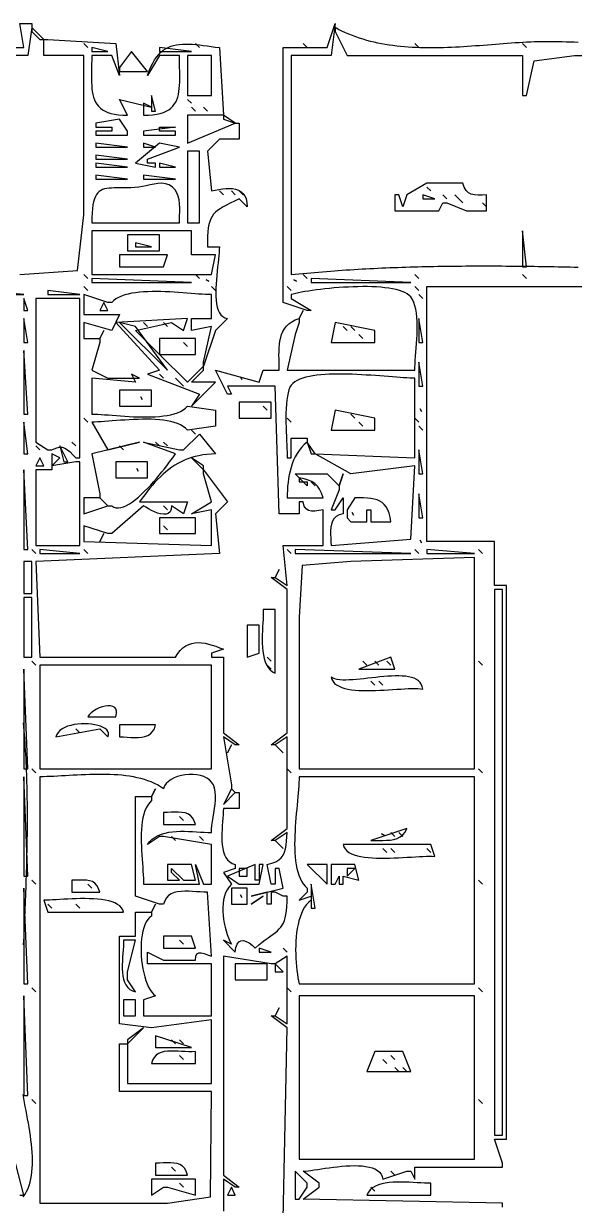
# Model space of a CAD drawing. Extents: x 0 to 1224, y 0 to 792.
# Drawn here: x 676.9 to 815, y 181.4 to 478 of the extents above; entities that cross this region are included whole.
import ezdxf

# ---------------------------------------------------------------- set-up
doc = ezdxf.new("R2010")
doc.units = 0
doc.layers.add('C7', color=7, linetype='CONTINUOUS')

msp = doc.modelspace()

# ---------------------------------------------------------------- linework, layer by layer
at = {"layer": 'C7'}
for points in [[(592, 472), (677, 472), (676, 478), (679, 478), (679, 477), (678, 470), (639, 470)], [(676, 415), (690.396606, 416.027771), (692, 430), (692, 470), (682, 470), (682, 474), (683, 474), (700, 473), (701, 465), (699, 470), (694, 470), (693.9936, 468.9568), (693.978, 467.9402), (693.9583, 466.9517), (693.9397, 465.9925), (693.9275, 465.064), (693.9267, 464.1676), (693.9427, 463.3045), (693.9805, 462.4761), (694.0454, 461.6837), (694.1426, 460.9287), (694.2772, 460.2125), (694.4544, 459.5363), (694.6795, 458.9015), (694.9576, 458.3094), (695.2939, 457.7614), (695.6936, 457.2588), (696.1619, 456.8029), (696.7039, 456.3952), (697.3249, 456.0369), (698.0301, 455.7293), (698.8246, 455.4739), (699.7137, 455.2719), (700.7025, 455.1247), (701.7962, 455.0336), (703, 455), (701, 459), (709, 457), (707, 458), (707, 455), (708.2037, 455.0336), (709.2974, 455.1247), (710.2862, 455.2719), (711.1752, 455.4739), (711.9698, 455.7293), (712.6749, 456.0369), (713.2959, 456.3952), (713.838, 456.8029), (714.3063, 457.2588), (714.706, 457.7613), (715.0423, 458.3093), (715.3204, 458.9014), (715.5454, 459.5362), (715.7227, 460.2124), (715.8573, 460.9287), (715.9545, 461.6837), (716.0194, 462.476), (716.0572, 463.3044), (716.0731, 464.1675), (716.0724, 465.064), (716.0602, 465.9925), (716.0416, 466.9517), (716.0219, 467.9402), (716.0063, 468.9567), (716, 470), (711, 470), (708, 465), (708.4021, 466.1295), (708.8288, 467.1521), (709.2802, 468.0724), (709.7566, 468.8952), (710.2583, 469.6251), (710.7856, 470.2669), (711.3386, 470.8253), (711.9177, 471.3051), (712.5231, 471.7109), (713.1551, 472.0474), (713.8139, 472.3195), (714.4998, 472.5318), (715.2131, 472.689), (715.954, 472.7959), (716.7227, 472.8572), (717.5196, 472.8776), (718.3449, 472.8618), (719.1988, 472.8146), (720.0816, 472.7406), (720.9935, 472.6446), (721.9349, 472.5314), (722.906, 472.4055), (723.907, 472.2719), (724.9383, 472.1351), (726, 472), (727, 455), (718, 455), (718, 448), (730, 453), (731, 453), (731, 449), (726, 449), (723, 446), (724, 436), (724.9234, 436.2063), (725.8454, 436.3851), (726.7555, 436.5244), (727.6433, 436.6121), (728.4984, 436.6362), (729.3102, 436.5845), (730.0685, 436.4451), (730.7628, 436.2059), (731.3826, 435.8548), (731.9176, 435.3798), (732.3572, 434.7689), (732.6911, 434.01), (732.9088, 433.091), (733, 432), (731, 434), (729.8107, 433.4299), (728.7435, 432.914), (727.7921, 432.4383), (726.95, 431.9883), (726.2106, 431.5498), (725.5675, 431.1086), (725.0143, 430.6505), (724.5444, 430.1611), (724.1514, 429.6262), (723.8289, 429.0316), (723.5703, 428.3631), (723.3692, 427.6063), (723.2192, 426.747), (723.1137, 425.771), (723.0463, 424.6639), (723.0106, 423.4117), (723, 422), (726, 422), (725.9825, 421.3532), (725.9341, 420.6112), (725.8611, 419.7857), (725.7696, 418.8885), (725.6658, 417.9316), (725.5559, 416.9268), (725.4459, 415.8859), (725.3422, 414.8207), (725.2509, 413.7432), (725.1781, 412.6651), (725.1301, 411.5984), (725.1129, 410.5548), (725.1328, 409.5462), (725.196, 408.5846), (725.3087, 407.6816), (725.4769, 406.8491), (725.7069, 406.0991), (726.0049, 405.4434), (726.377, 404.8937), (726.8295, 404.4621), (727.3684, 404.1602), (728, 404), (725, 401), (722, 392), (722, 393), (724, 402), (719, 401), (719, 404), (724, 404), (724, 410), (723.2956, 410.0104), (722.5241, 410.0398), (721.6916, 410.0851), (720.8039, 410.1432), (719.8672, 410.211), (718.8875, 410.2856), (717.8706, 410.3638), (716.8228, 410.4426), (715.7498, 410.519), (714.6578, 410.5899), (713.5528, 410.6523), (712.4408, 410.7031), (711.3277, 410.7393), (710.2196, 410.7577), (709.1225, 410.7555), (708.0424, 410.7294), (706.9853, 410.6765), (705.9571, 410.5937), (704.964, 410.4779), (704.0119, 410.3262), (703.1068, 410.1354), (702.2548, 409.9025), (701.4617, 409.6245), (700.7337, 409.2983), (700.0767, 408.9208), (699.4968, 408.4891), (699, 408), (698, 408), (692, 410), (692, 405), (701, 405), (699, 401), (692, 403), (692, 399), (696, 399), (696, 398), (694, 391), (698, 389), (706, 389), (704, 390), (705, 388), (694, 389), (694, 380), (694.7127, 379.9891), (695.4925, 379.9588), (696.3333, 379.9124), (697.2286, 379.8531), (698.1722, 379.7843), (699.1578, 379.7093), (700.1791, 379.6313), (701.2298, 379.5538), (702.3036, 379.4799), (703.3943, 379.4131), (704.4954, 379.3567), (705.6009, 379.3138), (706.7043, 379.2879), (707.7993, 379.2823), (708.8798, 379.3002), (709.9393, 379.3451), (710.9716, 379.4201), (711.9704, 379.5286), (712.9294, 379.6739), (713.8423, 379.8594), (714.7029, 380.0882), (715.5048, 380.3639), (716.2417, 380.6895), (716.9074, 381.0686), (717.4956, 381.5043), (718, 382), (725, 381), (725, 377), (718, 376), (717.4956, 376.4956), (716.9074, 376.9313), (716.2417, 377.3103), (715.5048, 377.636), (714.7029, 377.9116), (713.8423, 378.1405), (712.9294, 378.3259), (711.9704, 378.4713), (710.9716, 378.5798), (709.9393, 378.6548), (708.8798, 378.6996), (707.7993, 378.7176), (706.7043, 378.7119), (705.6009, 378.6861), (704.4954, 378.6432), (703.3943, 378.5867), (702.3036, 378.5199), (701.2298, 378.4461), (700.1791, 378.3686), (699.1578, 378.2906), (698.1722, 378.2156), (697.2286, 378.1468), (696.3333, 378.0875), (695.4925, 378.0411), (694.7127, 378.0108), (694, 378), (698, 371), (706, 373), (694, 370), (696, 360), (696, 359), (692, 359), (692, 355), (698, 357), (699, 357), (699.5135, 356.6795), (700.0752, 356.5055), (700.6801, 356.4678), (701.3232, 356.5566), (701.9998, 356.7619), (702.7049, 357.0737), (703.4335, 357.482), (704.1809, 357.977), (704.9421, 358.5487), (705.7121, 359.1871), (706.4862, 359.8822), (707.2594, 360.6242), (708.0267, 361.403), (708.7834, 362.2087), (709.5245, 363.0314), (710.2451, 363.861), (710.9403, 364.6877), (711.6052, 365.5014), (712.235, 366.2923), (712.8246, 367.0504), (713.3692, 367.7657), (713.864, 368.4282), (714.304, 369.0281), (714.6843, 369.5553), (715, 370), (707, 373), (716, 371), (717, 371), (721, 375), (725, 370), (723.9029, 369.9616), (722.8454, 369.8767), (721.8255, 369.7461), (720.8416, 369.5707), (719.8918, 369.3514), (718.9745, 369.089), (718.0878, 368.7845), (717.23, 368.4386), (716.3994, 368.0523), (715.5941, 367.6265), (714.8125, 367.1619), (714.0527, 366.6596), (713.313, 366.1203), (712.5917, 365.5449), (711.8869, 364.9344), (711.197, 364.2895), (710.5201, 363.6112), (709.8545, 362.9003), (709.1985, 362.1577), (708.5503, 361.3843), (707.908, 360.581), (707.2701, 359.7485), (706.6346, 358.8879), (706, 358), (718, 358), (717, 355), (714, 357), (713.9015, 356.1214), (713.6244, 355.4958), (713.1958, 355.0952), (712.6428, 354.8916), (711.9925, 354.8571), (711.2722, 354.9636), (710.509, 355.1833), (709.73, 355.4882), (708.9625, 355.8502), (708.2335, 356.2415), (707.5703, 356.6341), (707, 357), (699, 350), (698, 350), (692, 352), (692, 348), (724, 347), (724, 356), (719, 355), (724, 358), (722, 365), (722, 366), (728, 358), (725, 355), (726, 345), (680, 343), (681, 319), (715, 319), (715.5784, 319.9278), (716.2005, 320.7023), (716.8635, 321.3327), (717.5647, 321.8283), (718.3012, 322.198), (719.0703, 322.4513), (719.8692, 322.5971), (720.6951, 322.6448), (721.5453, 322.6034), (722.417, 322.4823), (723.3073, 322.2904), (724.2136, 322.0371), (725.1329, 321.7314), (726.0627, 321.3827), (727, 321), (724, 320), (724, 319), (727, 319), (727, 300), (731, 297), (730, 297), (727, 299), (729, 287), (729, 286), (727, 282), (730, 285), (731, 285), (731, 281), (727, 281), (726.9833, 280.2592), (726.9394, 279.4472), (726.8775, 278.5765), (726.8066, 277.6597), (726.7359, 276.7092), (726.6746, 275.7376), (726.6318, 274.7575), (726.6167, 273.7813), (726.6385, 272.8218), (726.7061, 271.8913), (726.8289, 271.0024), (727.016, 270.1678), (727.2764, 269.3998), (727.6194, 268.7112), (728.0541, 268.1143), (728.5897, 267.6218), (729.2352, 267.2461), (730, 267), (730, 266), (727, 265), (729, 262), (728.4238, 261.352), (727.9469, 260.6276), (727.5636, 259.8361), (727.2687, 258.987), (727.0566, 258.0898), (726.9219, 257.1538), (726.8593, 256.1885), (726.8632, 255.2034), (726.9283, 254.2078), (727.0492, 253.2112), (727.2203, 252.2231), (727.4364, 251.2528), (727.6919, 250.3099), (727.9814, 249.4037), (728.2996, 248.5437), (728.6409, 247.7393), (729, 247), (727, 248), (730, 245), (730.1633, 246.1658), (730.4652, 247.009), (730.8883, 247.5548), (731.4153, 247.8284), (732.0288, 247.8552), (732.7113, 247.6605), (733.4456, 247.2695), (734.2143, 246.7075), (735, 246), (735.9003, 246.784), (736.739, 247.4684), (737.5174, 248.0689), (738.2371, 248.601), (738.8996, 249.0803), (739.5063, 249.5226), (740.0588, 249.9433), (740.5585, 250.3582), (741.0069, 250.7828), (741.4056, 251.2327), (741.756, 251.7237), (742.0596, 252.2712), (742.3179, 252.8909), (742.5323, 253.5984), (742.7045, 254.4094), (742.8359, 255.3394), (742.9279, 256.4041), (742.9821, 257.6191), (743, 259), (742, 259), (740, 260), (739, 260), (739, 257), (738, 257), (738, 260), (734, 259), (742, 261), (741, 266), (740, 266), (740, 262), (739, 262), (738, 267), (739.1644, 267.2708), (740.1241, 267.6438), (740.9001, 268.1154), (741.5131, 268.6819), (741.9842, 269.3396), (742.3343, 270.0851), (742.5841, 270.9145), (742.7547, 271.8243), (742.867, 272.811), (742.9417, 273.8707), (743, 275), (740, 273), (739, 273), (743, 276), (743, 299), (740, 297), (739, 297), (743, 300), (743, 336), (739, 339), (740, 339), (743, 337), (742, 347), (752, 347), (752, 356), (750.9271, 355.7886), (749.9479, 355.6466), (749.0779, 355.6316), (748.3325, 355.8016), (747.7274, 356.2145), (747.278, 356.9279), (747, 358), (746, 358), (746, 355), (741, 355), (740, 387), (728, 387), (729, 385), (728, 385), (725, 391), (736, 388), (737, 391), (741, 391), (740.9919, 391.9372), (740.9738, 392.8804), (740.9552, 393.8242), (740.9457, 394.7629), (740.9549, 395.6911), (740.9923, 396.6033), (741.0675, 397.494), (741.19, 398.3575), (741.3695, 399.1884), (741.6153, 399.9813), (741.9372, 400.7304), (742.3446, 401.4305), (742.8472, 402.0758), (743.4545, 402.6609), (744.176, 403.1804), (745.0213, 403.6285), (746, 404), (746, 403), (745, 400), (743, 391), (775, 391), (775.0148, 391.7641), (775.0555, 392.6104), (775.116, 393.5284), (775.1905, 394.5076), (775.2731, 395.5375), (775.3578, 396.6076), (775.4389, 397.7074), (775.5103, 398.8263), (775.5661, 399.954), (775.6006, 401.0798), (775.6077, 402.1932), (775.5816, 403.2839), (775.5163, 404.3412), (775.406, 405.3546), (775.2447, 406.3137), (775.0266, 407.208), (774.7457, 408.0269), (774.3962, 408.7599), (773.9722, 409.3966), (773.5862, 409.7994), (773.1025, 410.1631), (772.5273, 410.4892), (771.8666, 410.779), (771.1269, 411.034), (770.3142, 411.2557), (769.4349, 411.4454), (768.4951, 411.6046), (767.5011, 411.7347), (766.4591, 411.8372), (765.3754, 411.9135), (764.2562, 411.965), (763.1076, 411.9931), (761.936, 411.9994), (760.7475, 411.9852), (759.5484, 411.9519), (758.3449, 411.9011), (757.1432, 411.834), (755.9496, 411.7523), (754.7703, 411.6572), (753.6115, 411.5502), (752.4794, 411.4328), (751.3804, 411.3064), (750.3205, 411.1724), (749.306, 411.0323), (748.3432, 410.8875), (747.4383, 410.7394), (746.5975, 410.5895), (745.827, 410.4391), (745.1331, 410.2898), (744.522, 410.1429), (744, 410), (744, 409), (749, 406), (748, 406), (742, 408), (742, 472), (753, 472), (755, 478), (754, 470), (744, 470), (744, 415), (744.9797, 415.103), (745.9604, 415.203), (746.942, 415.3001), (747.9244, 415.3943), (748.9076, 415.4855), (749.8917, 415.574), (750.8766, 415.6596), (751.8623, 415.7425), (752.8488, 415.8226), (753.8361, 415.9), (754.8241, 415.9747), (755.8129, 416.0468), (756.8024, 416.1163), (757.7926, 416.1833), (758.7835, 416.2477), (759.7751, 416.3096), (760.7674, 416.3691), (761.7604, 416.4261), (762.754, 416.4808), (763.7483, 416.5331), (764.7432, 416.5831), (765.7386, 416.6308), (766.7347, 416.6763), (767.7314, 416.7196), (768.7286, 416.7607), (769.7264, 416.7997), (770.7247, 416.8365), (771.7236, 416.8713), (772.723, 416.9041), (773.7228, 416.9349), (774.7232, 416.9637), (775.724, 416.9906), (776.7253, 417.0156), (777.727, 417.0388), (778.7292, 417.0601), (779.7317, 417.0797), (780.7347, 417.0975), (781.7381, 417.1136), (782.7418, 417.1281), (783.7459, 417.1409), (784.7504, 417.1521), (785.7552, 417.1617), (786.7603, 417.1698), (787.7657, 417.1764), (788.7714, 417.1815), (789.7773, 417.1852), (790.7836, 417.1875), (791.7901, 417.1885), (792.7968, 417.1882), (793.8038, 417.1865), (794.811, 417.1837), (795.8183, 417.1796), (796.8259, 417.1743), (797.8336, 417.1679), (798.8415, 417.1604), (799.8495, 417.1518), (800.8576, 417.1422), (801.8659, 417.1315), (802.8742, 417.12), (803.8827, 417.1074), (804.8912, 417.094), (805.8997, 417.0798), (806.9083, 417.0647), (807.917, 417.0488), (808.9257, 417.0322), (809.9343, 417.0149), (810.943, 416.9969), (811.9516, 416.9782), (812.9602, 416.959), (813.9687, 416.9391), (814.9772, 416.9187), (815.9856, 416.8979)], [(679, 477), (679, 476), (681, 474), (682, 474), (679, 477)], [(802.1157, 473.2854), (801.1352, 473.2215), (800.1517, 473.1537), (799.1656, 473.0825), (798.177, 473.0085), (797.1861, 472.9324), (796.1933, 472.8547), (795.1988, 472.7762), (794.2027, 472.6975), (793.2053, 472.6191), (792.2069, 472.5417), (791.2077, 472.4659), (790.208, 472.3924), (789.2079, 472.3218), (788.2077, 472.2548), (787.2077, 472.1918), (786.2081, 472.1336), (785.2091, 472.0809), (784.211, 472.0341), (783.214, 471.994), (782.2184, 471.9612), (781.2243, 471.9363), (780.232, 471.92), (779.2418, 471.9128), (778.2539, 471.9154), (777.2686, 471.9284), (776.286, 471.9525), (775.3064, 471.9882), (774.3301, 472.0363), (773.3573, 472.0973), (772.3881, 472.1718), (771.423, 472.2605), (770.4621, 472.3641), (769.5056, 472.4831), (768.5537, 472.6182), (767.6068, 472.77), (766.6651, 472.9391), (765.7287, 473.1261), (764.798, 473.3318), (763.8732, 473.5566), (762.9544, 473.8013), (762.042, 474.0665), (761.1362, 474.3527), (760.2372, 474.6607), (759.3453, 474.991), (758.4607, 475.3444), (757.5836, 475.7213), (756.7143, 476.1224), (755.853, 476.5484), (755, 477), (755, 476), (758, 470), (802, 470), (802, 460), (803, 460), (804.886597, 468.682098), (815, 470), (841, 470)], [(692, 473), (693, 472), (692, 473)], [(694, 472), (694, 471), (698, 471), (694, 472)], [(711, 472), (711, 471), (719, 471), (711, 472)], [(720, 473), (721, 472), (720, 473)], [(747, 473), (748, 472), (747, 473)], [(775, 473), (776, 472), (775, 473)], [(802, 473), (803, 472), (802, 473)], [(815.9882, 473.2632), (814.9783, 473.3087), (813.9702, 473.3494), (812.9642, 473.3848), (811.9605, 473.4144), (810.9594, 473.4378), (809.9612, 473.4544), (808.9663, 473.4638), (807.9748, 473.4654), (806.9871, 473.4588), (806.0035, 473.4435), (805.0243, 473.419), (804.0497, 473.3848), (803.0801, 473.3405), (802.1157, 473.2855)], [(704, 471), (701, 467), (701, 466), (708, 466), (704, 471)], [(718, 470), (718, 460), (724, 460), (724, 470), (718, 470)], [(709, 460), (709, 456), (710, 456), (709, 460)], [(718, 459), (719, 458), (718, 459)], [(719, 457), (720, 456), (719, 457)], [(722, 457), (723, 456), (722, 457)], [(695, 453), (695, 452), (699, 452), (699, 451), (695, 451), (695, 450), (703, 450), (703, 451), (701, 454), (695, 453)], [(727, 455), (727, 454), (730, 453), (727, 455)], [(707, 451), (707, 450), (715, 450), (715, 451), (711, 451), (711, 452), (715, 452), (707, 451)], [(695, 448), (695, 447), (703, 447), (695, 448)], [(711, 448), (705, 443), (710, 442), (710, 443), (708, 443), (708, 444), (716, 447), (711, 448)], [(707, 448), (707, 447), (710, 447), (707, 448)], [(695, 445), (695, 444), (703, 444), (695, 445)], [(718, 446), (718, 428), (721, 428), (721, 446), (718, 446)], [(695, 443), (695, 442), (703, 442), (695, 443)], [(711, 443), (711, 442), (715, 442), (711, 443)], [(695, 440), (695, 439), (703, 439), (695, 440)], [(707, 440), (707, 439), (715, 439), (707, 440)], [(714.2576, 436.9722), (713.3983, 437.5131), (712.4938, 437.8186), (711.5549, 437.9317), (710.5924, 437.8951), (709.6171, 437.7518), (708.6398, 437.5447), (707.6713, 437.3166), (706.7224, 437.1104), (705.804, 436.9691), (704.77, 436.877), (703.7895, 436.8187), (702.8614, 436.7862), (701.985, 436.7715), (701.1593, 436.7669), (700.3837, 436.7642), (699.6571, 436.7555), (698.9788, 436.733), (698.348, 436.6886), (697.7637, 436.6144), (697.2251, 436.5025), (696.7314, 436.345), (696.2817, 436.1338), (695.8753, 435.861), (695.5112, 435.5188), (695.1885, 435.0991), (694.9066, 434.594), (694.6644, 433.9955), (694.4612, 433.2958), (694.2961, 432.4869), (694.1683, 431.5608), (694.0769, 430.5095), (694.021, 429.3252), (694, 428)], [(694, 428), (716, 428), (716.0133, 428.8511), (716.0435, 429.7789), (716.0685, 430.7585), (716.0665, 431.7649), (716.0155, 432.7732), (715.8935, 433.7585), (715.6786, 434.696), (715.349, 435.5607), (714.8826, 436.3277), (714.2577, 436.9722)], [(726, 436), (727, 435), (726, 436)], [(729, 436), (730, 435), (729, 436)], [(731, 436), (732, 435), (731, 436)], [(778, 438), (773, 435), (772, 432), (771, 435), (770, 435), (770, 431), (777, 431), (780, 431), (781, 431), (782, 433), (783, 433), (788, 431), (793, 431), (793, 435), (791.8974, 434.9283), (790.885, 434.9151), (789.9681, 434.9948), (789.1519, 435.2022), (788.4418, 435.5718), (787.8429, 436.1383), (787.3605, 436.9361), (787, 438), (778, 438)], [(778, 437), (779, 436), (778, 437)], [(777, 435), (777, 434), (780, 434), (777, 435)], [(782, 435), (783, 434), (782, 435)], [(785, 435), (787, 433), (785, 435)], [(792, 433), (793, 432), (792, 433)], [(694, 426), (694, 415), (724, 415), (725, 420), (719, 420), (719, 426), (694, 426)], [(703, 425), (703, 421), (711, 421), (711, 425), (703, 425)], [(802, 426), (802, 417), (803, 417), (802, 426)], [(705, 423), (705, 422), (709, 422), (705, 423)], [(701, 420), (701, 417), (712, 417), (713, 420), (701, 420)], [(692, 415), (693, 414), (692, 415)], [(694, 414), (694, 413), (719, 413), (694, 414)], [(720, 415), (721, 414), (720, 415)], [(722.666687, 413.666656), (723.333313, 413.333344), (722.666687, 413.666656)], [(744.666687, 413.666656), (745.333313, 413.333344), (744.666687, 413.666656)], [(747, 415), (748, 414), (747, 415)], [(749, 414), (749, 413), (774, 413), (749, 414)], [(775, 415), (776, 414), (775, 415)], [(802, 415), (803, 414), (802, 415)], [(666, 411), (666, 410), (677, 410), (666, 411)], [(683, 411), (683, 410), (691, 410), (683, 411)], [(692, 412), (693, 411), (692, 412)], [(724, 412), (725, 411), (724, 412)], [(743, 412), (744, 411), (743, 412)], [(797, 181), (797, 182), (747, 183), (751, 186), (751, 187), (747, 190), (747.5672, 190.0425), (748.2256, 190.1146), (748.9658, 190.2108), (749.7785, 190.3262), (750.6543, 190.4555), (751.5837, 190.5936), (752.5576, 190.7352), (753.5665, 190.8753), (754.601, 191.0085), (755.6517, 191.1299), (756.7094, 191.2341), (757.7647, 191.316), (758.8081, 191.3705), (759.8304, 191.3924), (760.8221, 191.3764), (761.7739, 191.3175), (762.6765, 191.2104), (763.5204, 191.0501), (764.2963, 190.8312), (764.9949, 190.5486), (765.6068, 190.1973), (766.1226, 189.7719), (766.533, 189.2673), (766.8285, 188.6784), (767, 188), (773, 190), (774, 190), (775, 188), (775, 191), (797, 191), (797, 192), (795, 198), (798, 198), (798, 337), (795, 337), (795, 348), (778, 348), (778, 412), (887, 412)], [(775, 412), (776, 411), (775, 412)], [(776, 410), (777, 409), (776, 410)], [(677, 409), (677, 406), (678, 406), (677, 409)], [(680, 409), (680, 373), (683, 371), (684, 371), (684.9843, 371.4678), (685.8355, 371.6859), (686.5866, 371.6766), (687.2707, 371.4623), (687.921, 371.0651), (688.5706, 370.5075), (689.2525, 369.8116), (690, 369), (691, 369), (691, 409), (680, 409)], [(697, 408), (696, 406), (698, 406), (697, 408)], [(677, 404), (677, 398), (678, 398), (677, 404)], [(700, 403), (711, 391), (708, 390), (721, 385), (719, 382), (725, 388), (719, 388), (722, 391), (722, 392), (718, 388), (711, 395), (720, 395), (720, 399), (711, 399), (711, 395), (705, 401), (714, 403), (717, 401), (718, 404), (700, 403)], [(747, 406), (746, 404), (747, 406)], [(776, 404), (776, 398), (777, 398), (776, 404)], [(697, 401), (696, 399), (697, 401)], [(701, 403), (713, 391), (705, 402), (701, 403)], [(707, 403), (708, 402), (707, 403)], [(712, 403), (713, 402), (712, 403)], [(755, 403), (754, 398), (765, 398), (765, 401), (755, 403)], [(757, 402), (758, 401), (757, 402)], [(759, 402), (760, 401), (759, 402)], [(717, 398), (718, 397), (717, 398)], [(761, 400), (762, 399), (761, 400)], [(677, 396), (677, 380), (678, 380), (677, 396)], [(776, 393), (776, 387), (777, 387), (776, 393)], [(711, 390), (712, 389), (711, 390)], [(715, 389), (717, 387), (715, 389)], [(731.333313, 389.333344), (731.666687, 388.666656), (731.333313, 389.333344)], [(743, 369), (744, 369), (744, 374), (748, 374), (748, 373), (747.2693, 372.3449), (746.6103, 371.6415), (746.0197, 370.8937), (745.4939, 370.1058), (745.0296, 369.2818), (744.6233, 368.4256), (744.2717, 367.5416), (743.9713, 366.6336), (743.7186, 365.7059), (743.5103, 364.7624), (743.3429, 363.8073), (743.213, 362.8446), (743.1172, 361.8785), (743.052, 360.9129), (743.0141, 359.952), (743, 359), (752, 359), (751.5898, 360.1859), (751.1219, 361.1607), (750.5767, 361.9497), (749.9344, 362.5785), (749.1753, 363.0724), (748.2796, 363.457), (747.2278, 363.7577), (746, 364), (746, 363), (748, 363), (748, 362), (745, 365), (753, 365), (756, 362), (756, 361), (754, 356), (755, 356), (757, 359), (757, 355), (756.0314, 354.7002), (755.2826, 354.2756), (754.7268, 353.7393), (754.337, 353.1045), (754.0863, 352.3841), (753.948, 351.5914), (753.895, 350.7393), (753.9006, 349.841), (753.9379, 348.9097), (753.98, 347.9583), (754, 347), (773.972229, 348.603394), (775, 367), (759, 365), (750, 370), (775, 369), (775, 389), (774.4006, 389.0086), (773.726, 389.0334), (772.9814, 389.0723), (772.1721, 389.1235), (771.3032, 389.1849), (770.3799, 389.2547), (769.4076, 389.331), (768.3915, 389.4117), (767.3367, 389.4951), (766.2485, 389.5791), (765.1321, 389.6618), (763.9928, 389.7414), (762.8357, 389.8158), (761.6662, 389.8831), (760.4895, 389.9415), (759.3107, 389.9889), (758.1351, 390.0235), (756.9679, 390.0434), (755.8144, 390.0465), (754.6798, 390.0311), (753.5693, 389.995), (752.4881, 389.9365), (751.4415, 389.8536), (750.4347, 389.7443), (749.473, 389.6068), (748.5615, 389.4391), (747.7055, 389.2392), (746.9102, 389.0054), (746.1809, 388.7355), (745.5228, 388.4277), (744.941, 388.0801), (744.4409, 387.6907), (744.0277, 387.2577), (743.7065, 386.7535), (743.4378, 386.1145), (743.2176, 385.3555), (743.0419, 384.4913), (742.9067, 383.5367), (742.8078, 382.5066), (742.7413, 381.4159), (742.7032, 380.2794), (742.6893, 379.1119), (742.6957, 377.9283), (742.7184, 376.7434), (742.7532, 375.5721), (742.7963, 374.4292), (742.8434, 373.3296), (742.8906, 372.288), (742.934, 371.3195), (742.9693, 370.4387), (742.9926, 369.6606), (743, 369)], [(701, 386), (701, 382), (709, 382), (709, 386), (701, 386)], [(706.333313, 384.333344), (706.666687, 383.666656), (706.333313, 384.333344)], [(731, 383), (731, 379), (739, 379), (739, 383), (731, 383)], [(737, 382), (738, 381), (737, 382)], [(755, 381), (754, 376), (765, 376), (765, 379), (755, 381)], [(759, 380), (760, 379), (759, 380)], [(776.333313, 381.333344), (776.666687, 380.666656), (776.333313, 381.333344)], [(677, 378), (677, 370), (678, 370), (677, 378)], [(692, 379), (693, 378), (692, 379)], [(743, 379), (744, 378), (743, 379)], [(761, 378), (762, 377), (761, 378)], [(775, 379), (776, 378), (775, 379)], [(776, 377), (777, 376), (776, 377)], [(719, 376), (720, 375), (719, 376)], [(680, 372), (681, 371), (680, 372)], [(686, 372), (687, 368), (688, 368), (686, 372)], [(689, 373), (690, 372), (689, 373)], [(701, 372), (702, 371), (701, 372)], [(710, 373), (711, 372), (710, 373)], [(712, 373), (713, 372), (712, 373)], [(748, 373), (749, 370), (750, 370), (748, 373)], [(776, 371), (776, 365), (777, 365), (776, 371)], [(684, 370), (684, 366), (680, 366), (680, 347), (691, 347), (691, 368), (690, 368), (684, 367), (686, 369), (684, 370)], [(681, 369), (680, 367), (682, 367), (681, 369)], [(700, 368), (700, 364), (708, 364), (708, 368), (700, 368)], [(719, 369), (722, 366), (722, 367), (719, 369)], [(677, 366), (677, 346), (678, 346), (677, 366)], [(705.333313, 366.333344), (705.666687, 365.666656), (705.333313, 366.333344)], [(757, 365), (756, 362), (757, 365)], [(749, 363), (750, 362), (749, 363)], [(696, 359), (698, 357), (696, 359)], [(760, 359), (758, 356), (758, 354), (759, 353), (762, 353), (763, 353), (763, 356), (764, 356), (764, 353), (769, 353), (768.8023, 354.1542), (768.5396, 355.1498), (768.2107, 355.9984), (767.8151, 356.7118), (767.3517, 357.3018), (766.8199, 357.7801), (766.2187, 358.1586), (765.5474, 358.449), (764.8051, 358.663), (763.991, 358.8124), (763.1042, 358.9091), (762.144, 358.9647), (761.1096, 358.9911), (760, 359)], [(776, 360), (776, 354), (777, 354), (776, 360)], [(712, 357), (713, 356), (712, 357)], [(711, 354), (711, 350), (720, 350), (720, 354), (711, 354)], [(759.333313, 355.333344), (759.666687, 354.666656), (759.333313, 355.333344)], [(697, 350), (696, 348), (697, 350)], [(712, 352), (713, 351), (712, 352)], [(776.333313, 348.333344), (776.666687, 347.666656), (776.333313, 348.333344)], [(679, 346), (680, 345), (679, 346)], [(681, 346), (681, 345), (691, 345), (681, 346)], [(692, 346), (693, 345), (692, 346)], [(743, 346), (744, 345), (743, 346)], [(745, 346), (745, 345), (774, 345), (745, 346)], [(775, 346), (776, 345), (775, 346)], [(778, 346), (778, 345), (790, 345), (778, 346)], [(791, 346), (792, 345), (791, 346)], [(677, 343), (677, 335), (679, 335), (679, 343), (677, 343)], [(746, 291), (790, 291), (790, 344), (759, 343), (746.746155, 341.972229), (745.999207, 329), (746, 291)], [(741, 341), (740, 339), (741, 341)], [(795, 336), (795, 199), (797, 199), (797, 336), (795, 336)], [(677, 334), (677, 319), (679, 319), (679, 334), (677, 334)], [(737, 331), (737.0086, 330.2433), (736.9906, 329.4143), (736.9535, 328.524), (736.9051, 327.5834), (736.8529, 326.6037), (736.8046, 325.596), (736.7678, 324.5714), (736.7501, 323.5409), (736.7591, 322.5158), (736.8026, 321.5072), (736.888, 320.526), (737.0231, 319.5834), (737.2155, 318.6906), (737.4728, 317.8586), (737.8027, 317.0986), (738.2127, 316.4216), (738.7105, 315.8388), (739.3037, 315.3612), (740, 315), (740, 331), (737, 331)], [(733, 327), (733, 319), (736, 320), (736, 327), (733, 327)], [(679, 318), (680, 317), (679, 318)], [(738, 319), (739, 318), (738, 319)], [(761, 316), (770, 316), (769, 319), (761, 316)], [(762, 318), (763, 317), (762, 318)], [(765, 318), (766, 317), (765, 318)], [(768, 318), (769, 317), (768, 318)], [(791, 318), (792, 317), (791, 318)], [(677, 316), (677, 291), (678, 291), (677, 316)], [(681, 317), (681, 291), (724, 291), (724, 317), (681, 317)], [(738, 317), (739, 316), (738, 317)], [(754, 314), (754.1932, 313.4071), (754.4972, 312.8839), (754.9044, 312.4265), (755.4075, 312.031), (755.999, 311.6934), (756.6716, 311.41), (757.4179, 311.1768), (758.2305, 310.9899), (759.1019, 310.8455), (760.0248, 310.7397), (760.9917, 310.6685), (761.9953, 310.6282), (763.0282, 310.6147), (764.0829, 310.6243), (765.1521, 310.653), (766.2283, 310.697), (767.3042, 310.7523), (768.3724, 310.8152), (769.4254, 310.8816), (770.4559, 310.9477), (771.4564, 311.0097), (772.4196, 311.0635), (773.338, 311.1055), (774.2043, 311.1316), (775.011, 311.138), (775.7508, 311.1208), (776.4163, 311.076), (777, 311), (776.8666, 311.6427), (776.632, 312.2025), (776.3026, 312.6841), (775.8845, 313.0924), (775.3841, 313.4322), (774.8076, 313.7083), (774.1612, 313.9255), (773.4513, 314.0886), (772.6841, 314.2025), (771.8658, 314.272), (771.0028, 314.3018), (770.1014, 314.2969), (769.1677, 314.2619), (768.2081, 314.2019), (767.2288, 314.1214), (766.2361, 314.0255), (765.2363, 313.9188), (764.2356, 313.8063), (763.2403, 313.6927), (762.2566, 313.5829), (761.291, 313.4816), (760.3495, 313.3937), (759.4385, 313.324), (758.5642, 313.2773), (757.733, 313.2585), (756.951, 313.2723), (756.2246, 313.3236), (755.56, 313.4172), (754.9636, 313.5579), (754.4414, 313.7506), (754, 314)], [(764, 313), (765, 312), (764, 313)], [(766, 313), (767, 312), (766, 313)], [(693, 304), (700, 304), (700.2271, 304.8231), (700.2439, 305.4893), (700.0759, 306.0078), (699.7488, 306.3876), (699.2883, 306.6377), (698.7202, 306.7672), (698.07, 306.7851), (697.3636, 306.7006), (696.6265, 306.5226), (695.8845, 306.2602), (695.1633, 305.9226), (694.4885, 305.5186), (693.8859, 305.0575), (693.3812, 304.5483), (693, 304)], [(676.9275, 246.7928), (676.9728, 247.8097), (677.018, 248.8276), (677.0631, 249.8462), (677.1079, 250.8656), (677.1524, 251.8856), (677.1964, 252.9063), (677.2399, 253.9276), (677.2828, 254.9494), (677.325, 255.9716), (677.3663, 256.9942), (677.4067, 258.0172), (677.4462, 259.0405), (677.4845, 260.064), (677.5217, 261.0876), (677.5575, 262.1114), (677.592, 263.1353), (677.625, 264.1591), (677.6565, 265.183), (677.6863, 266.2067), (677.7144, 267.2302), (677.7406, 268.2535), (677.7649, 269.2765), (677.7871, 270.2992), (677.8072, 271.3215), (677.8251, 272.3434), (677.8407, 273.3647), (677.8539, 274.3855), (677.8646, 275.4057), (677.8727, 276.4252), (677.8782, 277.4439), (677.8808, 278.4619), (677.8806, 279.479), (677.8774, 280.4953), (677.8712, 281.5105), (677.8618, 282.5248), (677.8491, 283.5379), (677.8331, 284.55), (677.8137, 285.5608), (677.7908, 286.5705), (677.7642, 287.5788), (677.734, 288.5857), (677.6999, 289.5913), (677.6619, 290.5954), (677.62, 291.5979), (677.5739, 292.5989), (677.5237, 293.5982), (677.4692, 294.5959), (677.4103, 295.5917), (677.347, 296.5858), (677.2791, 297.578), (677.2066, 298.5683), (677.1293, 299.5566), (677.0472, 300.5429), (676.9602, 301.5271), (676.8681, 302.5091)], [(685, 299), (696, 301), (698, 299), (698.1752, 299.488), (698.1832, 299.9419), (698.0383, 300.36), (697.7547, 300.7411), (697.3466, 301.0836), (696.8285, 301.3862), (696.2144, 301.6472), (695.5188, 301.8653), (694.7558, 302.0391), (693.9398, 302.167), (693.0851, 302.2477), (692.2058, 302.2796), (691.3164, 302.2613), (690.431, 302.1915), (689.5639, 302.0685), (688.7294, 301.8911), (687.9418, 301.6576), (687.2153, 301.3667), (686.5643, 301.0169), (686.003, 300.6068), (685.5456, 300.1349), (685.2065, 299.5998), (685, 299)], [(690, 301), (691, 300), (690, 301)], [(701, 302), (701, 299), (701.9253, 298.9784), (702.8691, 298.9293), (703.8164, 298.8757), (704.752, 298.8406), (705.6608, 298.8472), (706.5276, 298.9186), (707.3373, 299.0778), (708.0748, 299.348), (708.7249, 299.7522), (709.2726, 300.3135), (709.7026, 301.0551), (710, 302), (701, 302)], [(729, 297), (728, 295), (729, 297)], [(740, 297), (742, 295), (740, 297)], [(679, 291), (680, 290), (679, 291)], [(743, 291), (744, 290), (743, 291)], [(791, 291), (792, 290), (791, 291)], [(677, 289), (677, 264), (678, 264), (677, 289)], [(681, 289), (681, 182), (713, 182), (723.806335, 183.603394), (724, 210), (701, 210), (701, 222), (703, 222), (703, 212), (724, 212), (724, 228), (709, 226), (701, 227), (701, 249), (705, 249), (705, 255), (709, 255), (709, 254), (708.4938, 253.6284), (708.045, 253.1379), (707.6522, 252.539), (707.3141, 251.8425), (707.0294, 251.0593), (706.7967, 250.2), (706.6147, 249.2755), (706.4821, 248.2965), (706.3976, 247.2737), (706.3599, 246.2179), (706.3675, 245.1399), (706.4193, 244.0505), (706.5139, 242.9603), (706.6499, 241.8803), (706.8261, 240.821), (707.0411, 239.7933), (707.2936, 238.8079), (707.5823, 237.8757), (707.9058, 237.0073), (708.2629, 236.2135), (708.6521, 235.5052), (709.0723, 234.8929), (709.522, 234.3876), (710, 234), (707, 233), (707, 229), (724, 229), (724, 242), (708, 242), (708, 245), (712, 243), (720, 243), (720.1, 243.989), (720.3881, 244.5633), (720.8456, 244.8025), (721.454, 244.7861), (722.1949, 244.5938), (723.0497, 244.3052), (724, 244), (723, 260), (722.1359, 260.0213), (721.2192, 260.0742), (720.266, 260.1415), (719.2924, 260.2065), (718.3147, 260.2522), (717.349, 260.2616), (716.4116, 260.2178), (715.5186, 260.1039), (714.6862, 259.9029), (713.9306, 259.598), (713.268, 259.1722), (712.7145, 258.6085), (712.2865, 257.8901), (712, 257), (711, 257), (705, 259), (705, 284), (709, 284), (709, 283), (708.4823, 282.4709), (708.034, 281.8564), (707.6507, 281.1636), (707.328, 280.3998), (707.0618, 279.5722), (706.8476, 278.688), (706.6812, 277.7544), (706.5583, 276.7786), (706.4745, 275.768), (706.4255, 274.7297), (706.4071, 273.6709), (706.4149, 272.5989), (706.4447, 271.5209), (706.492, 270.4441), (706.5527, 269.3757), (706.6223, 268.323), (706.6967, 267.2932), (706.7714, 266.2935), (706.8422, 265.3312), (706.9047, 264.4135), (706.9548, 263.5475), (706.9879, 262.7406), (707, 262), (721, 262), (720, 267), (722, 262), (724, 262), (724, 272), (712, 274), (711, 274), (708, 272), (708.5528, 272.7279), (709.1869, 273.3451), (709.8945, 273.8599), (710.6676, 274.2807), (711.4986, 274.616), (712.3795, 274.874), (713.3025, 275.0632), (714.2599, 275.192), (715.2438, 275.2687), (716.2463, 275.3017), (717.2597, 275.2995), (718.2761, 275.2703), (719.2877, 275.2226), (720.2867, 275.1648), (721.2652, 275.1053), (722.2155, 275.0523), (723.1297, 275.0144), (724, 275), (724.04, 275.8504), (724.1411, 276.7819), (724.285, 277.7779), (724.4534, 278.8219), (724.628, 279.8977), (724.7906, 280.9885), (724.9229, 282.0781), (725.0065, 283.1499), (725.0233, 284.1875), (724.9548, 285.1745), (724.7829, 286.0942), (724.4892, 286.9304), (724.0555, 287.6666), (723.5338, 288.2165), (722.8821, 288.6679), (722.1216, 289.0232), (721.2736, 289.2847), (720.3592, 289.455), (719.3997, 289.5364), (718.4164, 289.5314), (717.4306, 289.4424), (716.4633, 289.2719), (715.536, 289.0223), (714.6699, 288.696), (713.8861, 288.2955), (713.206, 287.8232), (712.6508, 287.2816), (712.2417, 286.673), (712, 286), (711.2736, 286.4826), (710.5149, 286.9223), (709.7255, 287.321), (708.9074, 287.6804), (708.0623, 288.0022), (707.1923, 288.2883), (706.299, 288.5404), (705.3844, 288.7604), (704.4503, 288.9499), (703.4986, 289.1108), (702.5311, 289.2448), (701.5496, 289.3538), (700.5561, 289.4395), (699.5523, 289.5036), (698.5402, 289.5481), (697.5215, 289.5745), (696.4981, 289.5848), (695.472, 289.5807), (694.4448, 289.5639), (693.4186, 289.5363), (692.395, 289.4997), (691.3761, 289.4557), (690.3636, 289.4063), (689.3594, 289.3531), (688.3653, 289.2979), (687.3832, 289.2426), (686.415, 289.1889), (685.4624, 289.1386), (684.5274, 289.0934), (683.6118, 289.0552), (682.7175, 289.0257), (681.8462, 289.0067), (681, 289)], [(746, 289), (745.9885, 288.2809), (745.9562, 287.5041), (745.9058, 286.674), (745.84, 285.7953), (745.7618, 284.8725), (745.6739, 283.9105), (745.5792, 282.9136), (745.4805, 281.8866), (745.3806, 280.834), (745.2823, 279.7605), (745.1885, 278.6707), (745.1019, 277.5692), (745.0254, 276.4606), (744.9618, 275.3495), (744.914, 274.2405), (744.8847, 273.1383), (744.8767, 272.0475), (744.8929, 270.9726), (744.9361, 269.9184), (745.0092, 268.8893), (745.1148, 267.8901), (745.256, 266.9253), (745.4354, 265.9995), (745.6559, 265.1174), (745.9203, 264.2836), (746.2315, 263.5026), (746.5922, 262.7792), (747.0053, 262.1178), (747.4736, 261.5232), (748, 261), (748, 260), (746, 258), (749, 259), (749, 258), (748.4, 257.498), (747.859, 256.9062), (747.3748, 256.232), (746.9449, 255.483), (746.5671, 254.6667), (746.239, 253.7905), (745.9582, 252.8619), (745.7225, 251.8885), (745.5295, 250.8777), (745.3768, 249.837), (745.2621, 248.7739), (745.1831, 247.696), (745.1374, 246.6107), (745.1227, 245.5255), (745.1367, 244.4479), (745.177, 243.3853), (745.2413, 242.3454), (745.3273, 241.3356), (745.4325, 240.3633), (745.5548, 239.4361), (745.6917, 238.5615), (745.8408, 237.7469), (746, 237), (790, 237), (790, 289), (746, 289)], [(710, 286), (709, 284), (710, 286)], [(729, 286), (730, 285), (729, 286)], [(712, 280), (712, 277), (720, 277), (719.7002, 277.9685), (719.2756, 278.7173), (718.7393, 279.2731), (718.1045, 279.6629), (717.3841, 279.9136), (716.5914, 280.0519), (715.7393, 280.1049), (714.841, 280.0993), (713.9097, 280.062), (712.9583, 280.0199), (712, 280)], [(716, 279), (717, 278), (716, 279)], [(764, 273), (764.9838, 273.0154), (765.9738, 273.0107), (766.9568, 273.0099), (767.9198, 273.0366), (768.8496, 273.1149), (769.7332, 273.2684), (770.5575, 273.5211), (771.3094, 273.8967), (771.9758, 274.4192), (772.5437, 275.1123), (773, 276), (764, 273)], [(714, 274), (715, 273), (714, 274)], [(721, 274), (722, 273), (721, 274)], [(740, 273), (742, 271), (740, 273)], [(766.666687, 274.666656), (767.333313, 274.333344), (766.666687, 274.666656)], [(769, 275), (770, 274), (769, 275)], [(771, 275), (772, 274), (771, 275)], [(757, 272), (757.1971, 271.4061), (757.5131, 270.8807), (757.94, 270.4201), (758.4693, 270.0204), (759.093, 269.678), (759.8026, 269.3889), (760.5901, 269.1496), (761.4472, 268.9562), (762.3656, 268.805), (763.3371, 268.6921), (764.3535, 268.6138), (765.4066, 268.5665), (766.488, 268.5462), (767.5896, 268.5492), (768.7032, 268.5719), (769.8205, 268.6103), (770.9332, 268.6608), (772.0332, 268.7196), (773.1121, 268.7828), (774.1619, 268.8469), (775.1742, 268.9079), (776.1407, 268.9621), (777.0534, 269.0058), (777.9039, 269.0352), (778.6839, 269.0465), (779.3854, 269.036), (780, 269), (779, 272), (757, 272)], [(767, 271), (768, 270), (767, 271)], [(769, 271), (770, 270), (769, 271)], [(778, 271), (779, 270), (778, 271)], [(713, 267), (713, 263), (716, 263), (714, 265), (714, 266), (717, 263), (720, 263), (719, 267), (713, 267)], [(728, 264), (731, 262), (736, 262), (737, 267), (736, 267), (736, 263), (735, 263), (735, 267), (728, 264)], [(748, 267), (753, 262), (753, 267), (748, 267)], [(754, 267), (754, 262), (755, 262), (756, 264), (756, 262), (757, 262), (757, 264), (761, 263), (760, 267), (754, 267)], [(731, 266), (731, 264), (733, 264), (733, 266), (731, 266)], [(758, 266), (758, 264), (760, 266), (758, 266)], [(677, 261), (677, 237), (678, 237), (677, 261)], [(679, 263), (680, 262), (679, 263)], [(689, 263), (689, 260), (696, 260), (695.7012, 260.9869), (695.289, 261.7388), (694.7723, 262.2866), (694.1604, 262.6612), (693.4623, 262.8934), (692.6873, 263.0141), (691.8444, 263.0542), (690.9427, 263.0447), (689.9916, 263.0163), (689, 263)], [(693, 262), (694, 261), (693, 262)], [(729, 261), (729, 257), (733, 257), (733, 261), (729, 261)], [(749, 262), (749, 256), (750, 256), (749, 262)], [(791, 263), (792, 262), (791, 263)], [(682, 258), (683, 255), (702, 255), (701.7985, 255.5931), (701.4703, 256.1166), (701.0251, 256.5743), (700.4729, 256.9703), (699.8232, 257.3084), (699.086, 257.5926), (698.271, 257.8269), (697.3881, 258.0153), (696.4469, 258.1616), (695.4573, 258.2698), (694.4291, 258.3439), (693.372, 258.3879), (692.2959, 258.4056), (691.2105, 258.4011), (690.1256, 258.3782), (689.051, 258.341), (687.9965, 258.2933), (686.9719, 258.2392), (685.987, 258.1825), (685.0515, 258.1273), (684.1753, 258.0775), (683.3681, 258.0371), (682.6397, 258.0099), (682, 258)], [(731.333313, 259.333344), (731.666687, 258.666656), (731.333313, 259.333344)], [(734, 257), (737, 259), (734, 257)], [(683, 257), (684, 256), (683, 257)], [(690, 257), (691, 256), (690, 257)], [(710, 257), (709, 255), (710, 257)], [(702, 248), (701.9825, 247.2393), (701.9369, 246.4135), (701.8739, 245.5356), (701.8037, 244.6184), (701.7369, 243.6749), (701.6838, 242.718), (701.655, 241.7606), (701.6609, 240.8156), (701.7119, 239.8959), (701.8186, 239.0144), (701.9913, 238.1841), (702.2405, 237.4179), (702.5766, 236.7287), (703.0102, 236.1294), (703.5517, 235.6329), (704.2114, 235.2521), (705, 235), (703, 238), (703, 239), (703, 240), (705, 248), (702, 248)], [(712, 249), (712, 246), (720, 246), (719, 249), (712, 249)], [(716, 248), (717, 247), (716, 248)], [(742, 178), (743, 226), (739, 229), (740, 229), (743, 227), (743, 244), (740, 242), (739, 242), (727, 244), (727, 189), (731, 186), (730, 186), (727, 188), (727, 180)], [(736, 246), (736, 245), (739, 245), (736, 246)], [(742, 246), (743, 245), (742, 246)], [(730, 242), (730, 238), (738, 238), (738, 242), (730, 242)], [(740, 242), (740, 240), (742, 240), (740, 242)], [(679, 236), (680, 235), (679, 236)], [(743, 236), (744, 235), (743, 236)], [(791, 236), (792, 235), (791, 236)], [(677, 234), (677, 209), (678, 209), (677, 234)], [(702, 233), (702, 229), (705, 229), (705, 233), (702, 233)], [(746, 234), (746, 193), (790, 193), (790, 234), (746, 234)], [(676, 184), (677, 184), (665, 230)], [(741, 231), (740, 229), (741, 231)], [(707, 226), (703, 223), (703, 222), (707, 226)], [(710, 224), (710, 221), (719, 221), (710, 224)], [(714, 223), (715, 222), (714, 223)], [(716, 223), (717, 222), (716, 223)], [(709, 217), (720, 217), (720, 220), (719.1899, 219.9566), (718.3354, 219.9628), (717.4492, 220.0018), (716.544, 220.0571), (715.6328, 220.1122), (714.7282, 220.1504), (713.8431, 220.1551), (712.9903, 220.1099), (712.1826, 219.998), (711.4328, 219.803), (710.7536, 219.5082), (710.158, 219.0971), (709.6586, 218.5531), (709.2683, 217.8595), (709, 217)], [(765, 220), (763, 215), (774, 215), (772, 220), (765, 220)], [(716, 219), (717, 218), (716, 219)], [(767, 218), (768, 217), (767, 218)], [(769, 219), (770, 218), (769, 219)], [(770, 216), (771, 215), (770, 216)], [(772, 216), (773, 215), (772, 216)], [(676.8209, 183.6033), (677.2758, 184.2385), (677.674, 184.92), (678.018, 185.6451), (678.3106, 186.4111), (678.5541, 187.2153), (678.7514, 188.0551), (678.9049, 188.9279), (679.0173, 189.831), (679.0911, 190.7618), (679.129, 191.7176), (679.1335, 192.6958), (679.1074, 193.6937), (679.053, 194.7087), (678.9732, 195.7381), (678.8703, 196.7793), (678.7472, 197.8297), (678.6063, 198.8865), (678.4503, 199.9472), (678.2817, 201.009), (678.1032, 202.0694), (677.9173, 203.1257), (677.7267, 204.1752), (677.5339, 205.2154), (677.3416, 206.2435), (677.1524, 207.2569), (676.9688, 208.2529), (676.7935, 209.229)], [(679, 208), (680, 207), (679, 208)], [(791, 208), (792, 207), (791, 208)], [(710, 192), (710, 189), (718, 189), (717.7002, 189.9685), (717.2756, 190.7172), (716.7393, 191.2731), (716.1045, 191.6629), (715.3841, 191.9135), (714.5914, 192.0519), (713.7393, 192.1049), (712.841, 192.0993), (711.9097, 192.062), (710.9583, 192.0199), (710, 192)], [(714, 191), (715, 190), (714, 191)], [(745, 190), (745, 183), (746, 183), (748, 186), (748, 187), (745, 190)], [(769, 190), (770, 189), (769, 190)], [(709, 188), (709, 184), (712, 186), (713, 186), (720, 184), (720, 185), (720, 188), (709, 188)], [(716, 187), (717, 186), (716, 187)], [(763, 184), (779, 184), (779, 187), (778.2416, 186.9917), (777.4115, 187.0111), (776.5208, 187.0502), (775.5805, 187.1013), (774.6015, 187.1565), (773.5949, 187.2081), (772.5717, 187.2482), (771.5428, 187.2691), (770.5193, 187.263), (769.5122, 187.2221), (768.5324, 187.1386), (767.591, 187.0046), (766.699, 186.8124), (765.8673, 186.5542), (765.1071, 186.2221), (764.4292, 185.8085), (763.8447, 185.3055), (763.3646, 184.7052), (763, 184)], [(729, 186), (728, 184), (730, 184), (729, 186)], [(764, 186), (765, 185), (764, 186)]]:
    msp.add_lwpolyline(points, dxfattribs=at)

doc.saveas('drawing.dxf')
